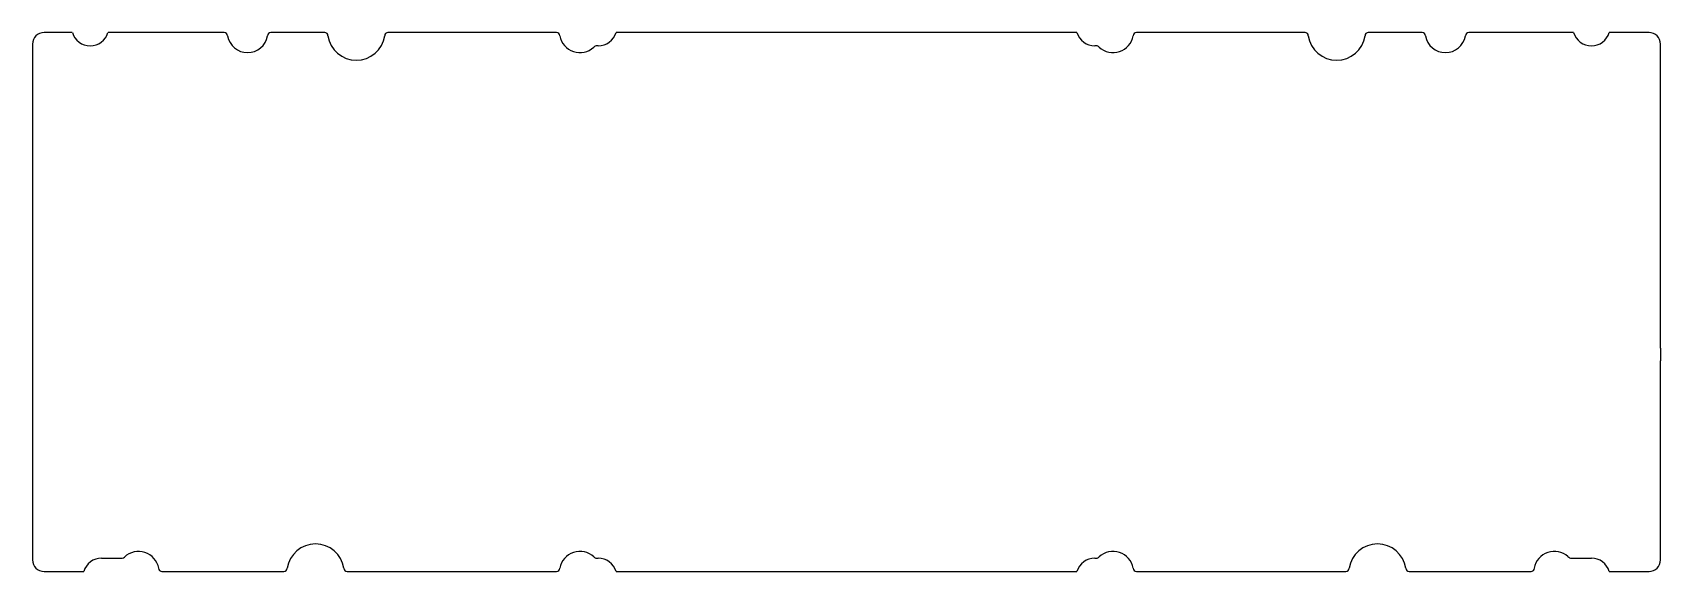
# Model space of a CAD drawing. Header units: millimetres. Extents: x 1 to 285, y -95 to -1.
import ezdxf

# ---------------------------------------------------------------- set-up
doc = ezdxf.new("R2010")
doc.units = ezdxf.units.MM
doc.layers.get('0').update_dxf_attribs({"linetype": 'CONTINUOUS'})

msp = doc.modelspace()

# ---------------------------------------------------------------- linework, layer by layer
for p, q in [((0.53, -2.53), (0.53, -55.72)), ((7.48, -0.53), (2.53, -0.53)), ((34.05, -0.53), (13.72, -0.53)), ((51.62, -0.53), (42.2, -0.53)), ((92.18, -0.53), (62.68, -0.53)), ((183.18, -0.53), (102.57, -0.53)), ((223.07, -0.53), (193.57, -0.53)), ((243.55, -0.53), (234.13, -0.53)), ((270.03, -0.53), (251.7, -0.53)), ((283.23, -0.53), (276.27, -0.53)), ((285.23, -55.72), (285.23, -2.53)), ((99.45, -2.85), (99.22, -2.85)), ((186.55, -2.85), (186.3, -2.85)), ((0.53, -55.72), (0.53, -57.93)), ((285.23, -55.72), (285.23, -57.93)), ((0.53, -57.93), (0.53, -92.73)), ((285.23, -92.73), (285.23, -57.93)), ((12.6, -92.4), (16.17, -92.4)), ((99.18, -92.4), (99.45, -92.4)), ((186.3, -92.4), (186.57, -92.4)), ((269.69, -92.4), (273.15, -92.4)), ((2.53, -94.73), (9.48, -94.73)), ((23.15, -94.73), (44.49, -94.73)), ((55.52, -94.73), (92.18, -94.73)), ((102.57, -94.73), (183.18, -94.73)), ((193.57, -94.73), (230.23, -94.73)), ((241.26, -94.73), (262.6, -94.73)), ((276.27, -94.73), (283.23, -94.73))]:
    msp.add_line(p, q)
for centre, radius, start, end in [((2.53, -2.53), 2, 90.0207, 179.9793), ((10.6, 0.4), 3.25, 196.5432, 343.4568), ((34.06, -1.1), 0.57, -0.0842, 90.0842), ((38.13, -0.47), 3.56, 190.1509, 349.8491), ((42.2, -1.1), 0.57, 89.9158, 180.0842), ((51.62, -1.1), 0.57, -0.0842, 90.0842), ((57.15, -0.33), 5.02, 188.8318, 351.1682), ((62.68, -1.1), 0.57, 89.9158, 180.0842), ((92.18, -1.1), 0.57, -0.0842, 90.0842), ((96.25, -0.47), 3.56, 190.1616, 312.6548), ((99.45, 0.4), 3.25, 269.9843, 343.4725), ((186.3, 0.4), 3.25, 196.5275, 270.0157), ((189.5, -0.47), 3.56, 226.8247, 349.842), ((193.57, -1.1), 0.57, 89.9171, 180.0829), ((223.07, -1.1), 0.57, -0.0829, 90.0829), ((228.6, -0.33), 5.02, 188.8317, 351.1683), ((234.13, -1.1), 0.57, 89.9182, 180.0803), ((243.55, -1.1), 0.57, -0.0855, 90.084), ((247.62, -0.47), 3.56, 190.1509, 349.8491), ((251.69, -1.1), 0.57, 89.9182, 180.0803), ((273.15, 0.4), 3.25, 196.5432, 343.4568), ((283.22, -2.53), 2, 0.0207, 89.9793), ((99.23, -3.65), 0.8, 90.0997, 134.966), ((186.56, -3.57), 0.724, 44.9915, 90.1041), ((50.01, -94.94), 5.02, 8.8317, 171.1683), ((235.74, -94.94), 5.02, 8.8317, 171.1683), ((2.53, -92.72), 2, 180.0209, 269.9791), ((12.6, -95.65), 3.25, 89.9841, 163.4727), ((16.17, -91.78), 0.615, 270.0799, 314.9721), ((19.08, -94.78), 3.56, 10.1481, 133.9352), ((96.25, -94.78), 3.56, 46.5657, 169.841), ((99.18, -91.71), 0.685, 224.9637, 270.0149), ((99.45, -95.65), 3.25, 16.5272, 90.0159), ((186.3, -95.65), 3.25, 89.9841, 163.4728), ((186.57, -91.7), 0.697, 270.2083, 314.8816), ((189.5, -94.78), 3.56, 10.1427, 133.4043), ((266.67, -94.78), 3.56, 48.1645, 169.8315), ((269.69, -91.49), 0.915, 224.9974, 269.9389), ((273.15, -95.65), 3.25, 16.5272, 90.0159), ((283.22, -92.72), 2, 270.0209, 359.9791), ((23.15, -94.15), 0.57, 179.9171, 270.0829), ((44.49, -94.17), 0.557, 270.0532, 359.946), ((55.52, -94.17), 0.557, 180.0527, 269.9473), ((92.18, -94.15), 0.57, -90.0829, 0.0829), ((193.57, -94.15), 0.57, 179.9184, 270.0816), ((230.23, -94.17), 0.557, 270.0527, 359.9473), ((241.26, -94.17), 0.557, 180.0527, 269.9473), ((262.6, -94.15), 0.57, -90.0805, 0.0789)]:
    msp.add_arc(centre, radius, start, end)

doc.saveas('drawing.dxf')
